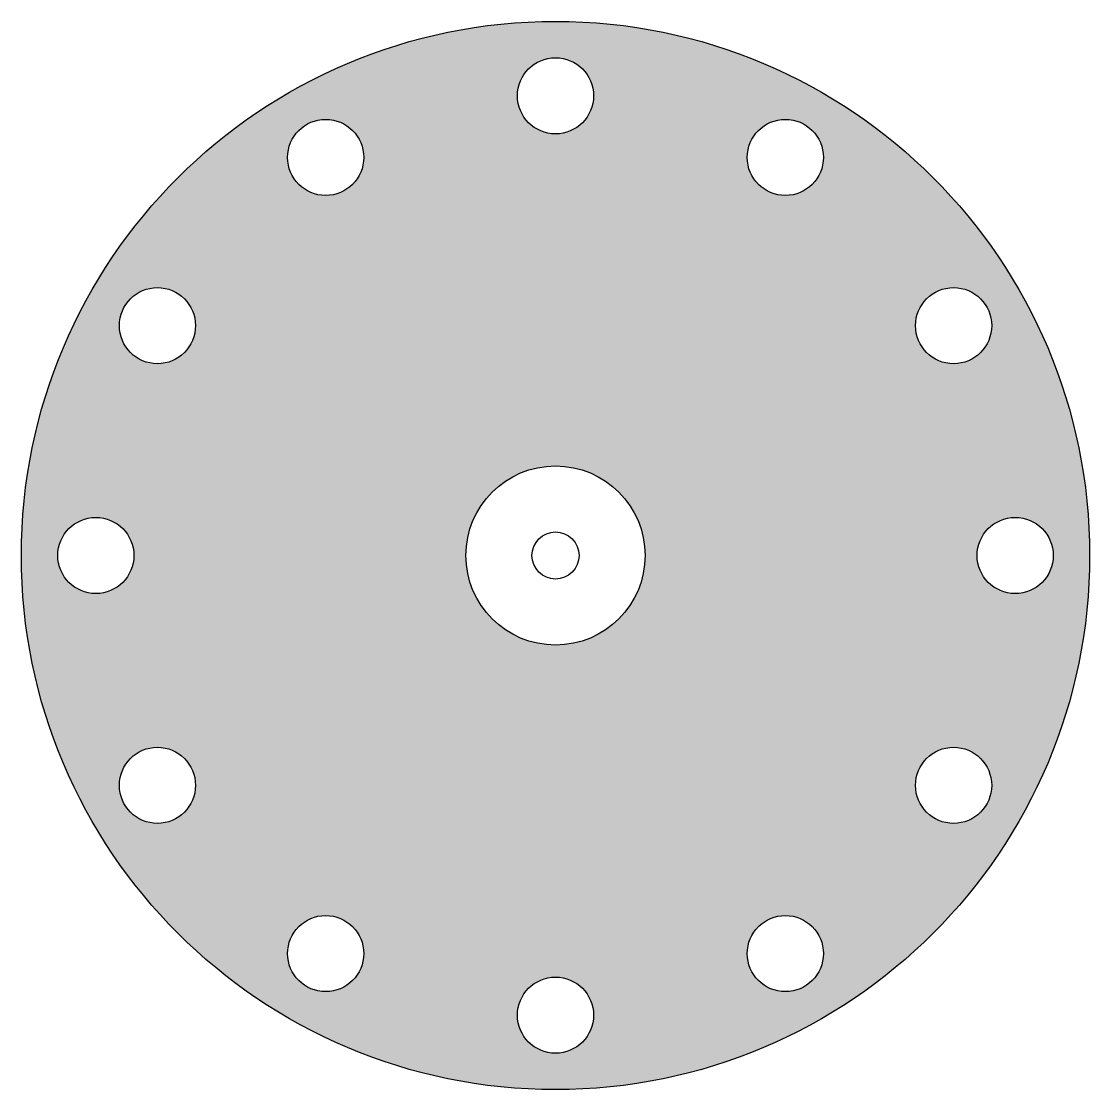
# Model space of a CAD drawing. Header units: inches. Extents: x 9.4 to 31.3, y 3.6 to 25.5.
import ezdxf

# ---------------------------------------------------------------- set-up
doc = ezdxf.new("R2010")
doc.units = ezdxf.units.IN
doc.header["$MEASUREMENT"] = 0

# ---------------------------------------------------------------- blocks, each defined once
blk = doc.blocks.new('*U2')
blk.add_circle((0, 0), 0.782)
blk = doc.blocks.new('*U3')
at = {"color": 0, "linetype": 'ByBlock', "lineweight": -2, "transparency": 16777216}
blk.add_blockref('*U2', (20.354, 23.966), dxfattribs=at)
for p, rotation in [((15.634, 22.701), 30), ((25.074, 22.701), 329.9999999999999), ((12.179, 19.246), 59.99999999999999), ((28.529, 19.246), 300.0000000000001), ((10.914, 14.526), 90), ((29.794, 14.526), 270), ((12.179, 9.806), 120), ((28.529, 9.806), 240), ((15.634, 6.351), 150.0000000000001), ((25.074, 6.351), 209.9999999999999), ((20.354, 5.086), 180)]:
    blk.add_blockref('*U2', p, dxfattribs=dict(at, rotation=rotation))

msp = doc.modelspace()

# ---------------------------------------------------------------- hatches: boundary and pattern name
h = msp.add_hatch(color=256)
h.dxf.hatch_style = 1
h.set_gradient(color1=(255, 255, 255), tint=1)
h.paths.add_polyline_path([(9.385, 14.526, 1), (31.323, 14.526, 1)])
h.paths.add_polyline_path([(22.192, 14.526, -1), (18.515, 14.526, -1)], flags=16)
h.paths.add_polyline_path([(11.397, 19.246, -1), (12.96, 19.246, -1)], flags=16)
h.paths.add_polyline_path([(14.852, 22.701, -1), (16.416, 22.701, -1)], flags=16)
h.paths.add_polyline_path([(20.837, 14.526, -1), (19.871, 14.526, -1)], flags=0)
h.paths.add_polyline_path([(11.696, 14.526, -1), (10.132, 14.526, -1)], flags=16)
h.paths.add_polyline_path([(19.572, 23.966, -1), (21.136, 23.966, -1)], flags=16)
h.paths.add_polyline_path([(12.96, 9.806, -1), (11.397, 9.806, -1)], flags=16)
h.paths.add_polyline_path([(24.292, 22.701, -1), (25.856, 22.701, -1)], flags=16)
h.paths.add_polyline_path([(16.416, 6.351, -1), (14.852, 6.351, -1)], flags=16)
h.paths.add_polyline_path([(27.747, 19.246, -1), (29.311, 19.246, -1)], flags=16)
h.paths.add_polyline_path([(21.136, 5.086, -1), (19.572, 5.086, -1)], flags=16)
h.paths.add_polyline_path([(30.576, 14.526, -1), (29.012, 14.526, -1)], flags=16)
h.paths.add_polyline_path([(25.856, 6.351, -1), (24.292, 6.351, -1)], flags=16)
h.paths.add_polyline_path([(29.311, 9.806, -1), (27.747, 9.806, -1)], flags=16)

# ---------------------------------------------------------------- linework, layer by layer
for radius in [10.969, 1.839, 0.483]:
    msp.add_circle((20.354, 14.526), radius)

# ---------------------------------------------------------------- block references
msp.add_blockref('*U3', (0, 0))

doc.saveas('drawing.dxf')
